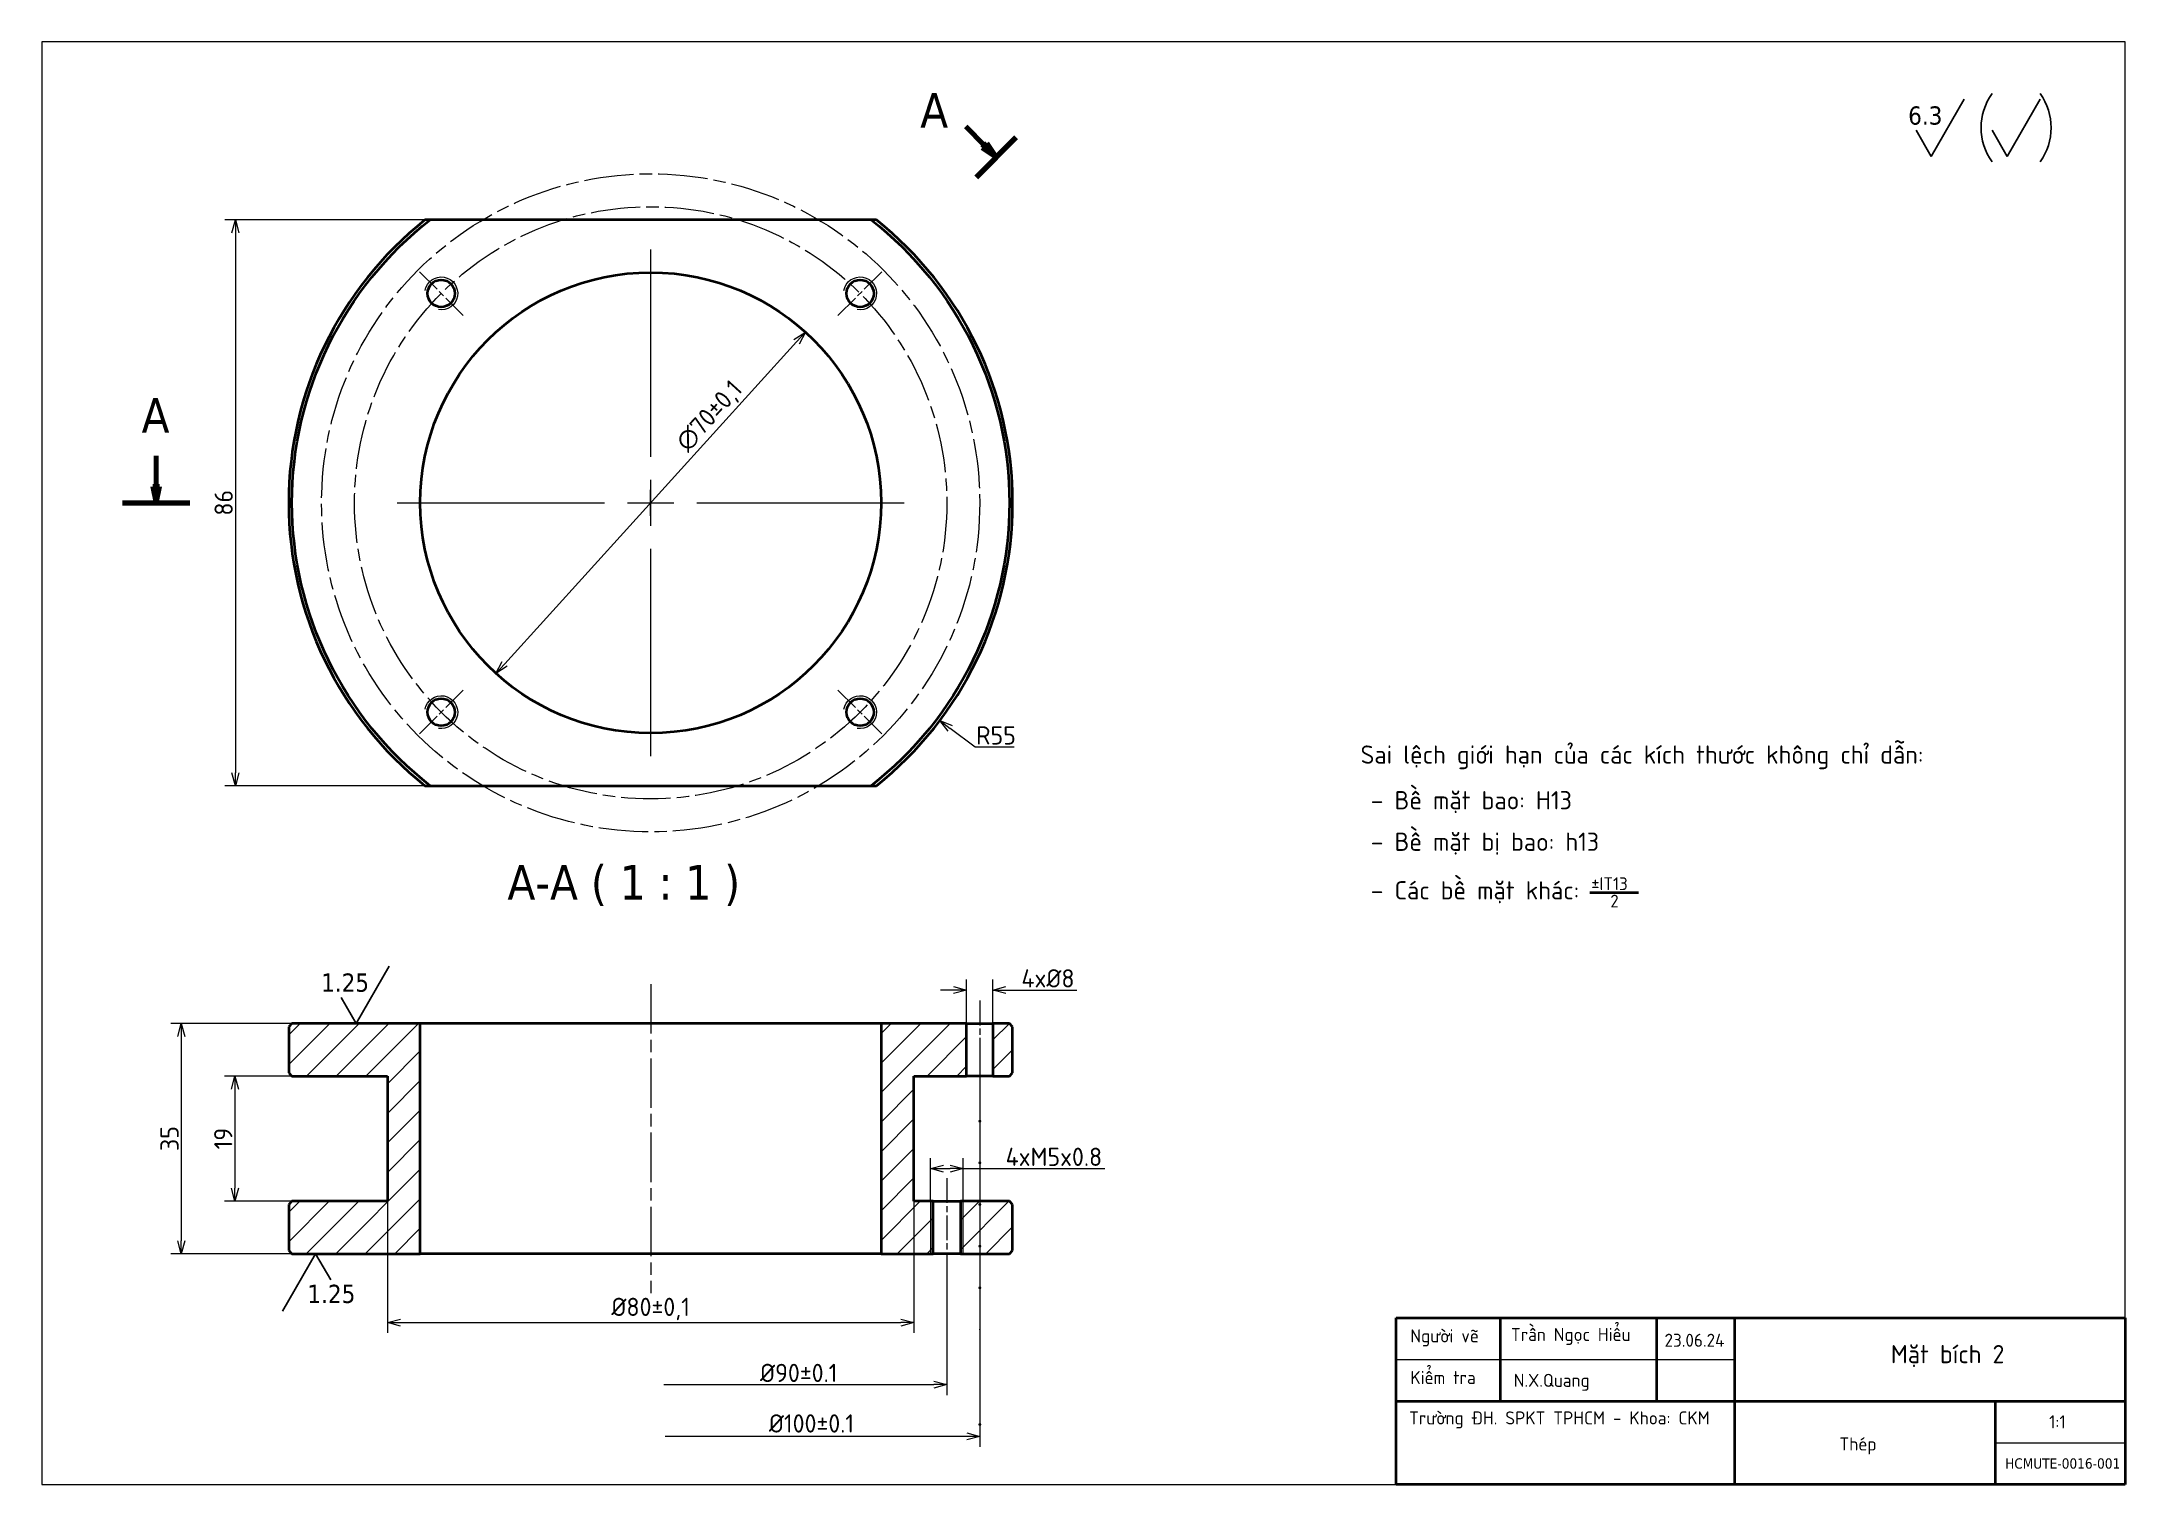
# Paper-space layout 'Sheet' of a CAD drawing. Header units: millimetres. Extents: x 21 to 421, y 20 to 297.
# The model-space entities are those that its viewports show. They can reach past a viewport. Long polylines and large blocks are cut down to what shows.
import ezdxf

# ---------------------------------------------------------------- set-up
doc = ezdxf.new("R2010")
doc.units = ezdxf.units.MM
for name, pattern in [('AM_ISO08W050', [18, 12, -1.5, 3, -1.5]), ('AM_ISO08W050x2', [9, 6, -0.75, 1.5, -0.75]), ('Chain', [13.68, 9.12, -1.14, 2.28, -1.14])]:
    doc.linetypes.add(name, pattern=pattern)
for name, color, linetype, lineweight in [('NetDam', 7, 'Continuous', 35), ('Netmanh', 5, 'Continuous', 13), ('Section Line (ISO)', 7, 'Chain', 70), ('Symbol (ISO)', 7, 'Continuous', 25), ('Visible Narrow (ISO)', 7, 'Continuous', 35)]:
    doc.layers.add(name, color=color, linetype=linetype, lineweight=lineweight)
doc.styles.add('Note Text (ISO)', font='tcvn+7284-2003r.ttf')
doc.dimstyles.new('Default (ISO)$0', dxfattribs={"dimtxt": 3.5, "dimasz": 2.5, "dimexe": 2, "dimexo": 0, "dimgap": 0.5, "dimtad": 1, "dimtxsty": 'Note Text (ISO)', "dimblk": 'OPEN30', "dimblk1": 'OPEN30', "dimblk2": 'OPEN90', "dimcen": 2.5, "dimclrd": 256, "dimclre": 256, "dimclrt": 256, "dimazin": 0, "dimtfac": 1, "dimtofl": 0, "dimtmove": 0, "dimatfit": 3, "dimldrblk": 'OPEN30', "dimfxl": 1, "dimtolj": 1, "dimtzin": 0, "dimlwd": -1, "dimlwe": -1, "dimarcsym": 0})
doc.dimstyles.new('Default (ISO)$3', dxfattribs={"dimtxt": 3.5, "dimasz": 2.5, "dimexe": 2, "dimexo": 0, "dimgap": 0.5, "dimtad": 1, "dimtxsty": 'Note Text (ISO)', "dimblk": 'OPEN30', "dimblk1": 'OPEN30', "dimblk2": 'OPEN90', "dimcen": 2.5, "dimclrd": 256, "dimclre": 256, "dimclrt": 256, "dimazin": 0, "dimtfac": 1, "dimtofl": 0, "dimtmove": 0, "dimatfit": 0, "dimldrblk": 'OPEN30', "dimfxl": 1, "dimtolj": 1, "dimtzin": 0, "dimlwd": -1, "dimlwe": -1, "dimarcsym": 0})
doc.dimstyles.new('Default (ISO)$4', dxfattribs={"dimtxt": 3.5, "dimasz": 2.5, "dimexe": 2, "dimexo": 0, "dimgap": 0.5, "dimtad": 1, "dimtih": 1, "dimtoh": 1, "dimtxsty": 'Note Text (ISO)', "dimblk": 'OPEN30', "dimblk1": 'OPEN30', "dimblk2": 'OPEN90', "dimcen": 2.5, "dimclrd": 256, "dimclre": 256, "dimclrt": 256, "dimazin": 0, "dimtfac": 1, "dimtofl": 0, "dimtmove": 0, "dimatfit": 3, "dimldrblk": 'OPEN30', "dimfxl": 1, "dimtolj": 1, "dimtzin": 0, "dimlwd": -1, "dimlwe": -1, "dimarcsym": 0})

# ---------------------------------------------------------------- blocks, each defined once
blk = doc.blocks.new('_Open30')
at = {"color": 0, "linetype": 'ByBlock', "lineweight": -2}
for p, q in [((-1, 0.27), (0, 0)), ((0, 0), (-1, -0.27)), ((0, 0), (-1, 0))]:
    blk.add_line(p, q, dxfattribs=at)
blk = doc.blocks.new('*D12')
at = {"layer": 'Defpoints', "color": 0, "linetype": 'ByBlock', "transparency": 16777216}
for p in [(167.76, 241.07), (108.37, 175.53)]:
    blk.add_point(p, dxfattribs=at)
at = {"layer": 'Netmanh', "linetype": 'Continuous', "transparency": 16777216}
blk.add_line((110.05, 177.39), (166.08, 239.22), dxfattribs=at)
at = {"layer": 'Netmanh', "linetype": 'ByBlock', "transparency": 16777216, "xscale": 2.5, "yscale": 2.5, "zscale": 2.5}
for p, rotation in [((167.76, 241.07), 47.81459848953649), ((108.37, 175.53), 227.8145984895365)]:
    blk.add_blockref('_Open30', p, dxfattribs=dict(at, rotation=rotation))
at = {"layer": 'Netmanh', "linetype": 'ByBlock', "transparency": 16777216, "insert": (149.52, 224.81), "char_height": 3.5, "attachment_point": 5, "rotation": 47.8146, "style": 'Note Text (ISO)'}
blk.add_mtext('\\A1;∅70±0,1', dxfattribs=at)
blk = doc.blocks.new('_Open90')
at = {"color": 0, "linetype": 'ByBlock', "lineweight": -2}
for p, q in [((0, 0), (-1, 0)), ((-0.5, 0.5), (0, 0)), ((0, 0), (-0.5, -0.5))]:
    blk.add_line(p, q, dxfattribs=at)
blk = doc.blocks.new('*D13')
at = {"layer": 'Defpoints', "color": 0, "linetype": 'ByBlock', "transparency": 16777216}
for p in [(138.06, 208.3), (193.57, 166.49)]:
    blk.add_point(p, dxfattribs=at)
at = {"layer": 'Netmanh', "linetype": 'ByBlock', "transparency": 16777216}
for p, q in [((135.56, 208.3), (140.56, 208.3)), ((138.06, 205.8), (138.06, 210.8))]:
    blk.add_line(p, q, dxfattribs=at)
at = {"layer": 'Netmanh', "linetype": 'Continuous', "transparency": 16777216}
for p, q in [((200.36, 161.38), (195.57, 164.99)), ((207.86, 161.38), (200.36, 161.38))]:
    blk.add_line(p, q, dxfattribs=at)
at = {"layer": 'Netmanh', "linetype": 'ByBlock', "transparency": 16777216, "xscale": 2.5, "yscale": 2.5, "zscale": 2.5, "rotation": 143.0103775374357}
blk.add_blockref('_Open30', (193.57, 166.49), dxfattribs=at)
at = {"layer": 'Netmanh', "linetype": 'ByBlock', "transparency": 16777216, "insert": (204.36, 163.63), "char_height": 3.5, "attachment_point": 5, "style": 'Note Text (ISO)'}
blk.add_mtext('\\A1;R55', dxfattribs=at)
blk = doc.blocks.new('*D14')
at = {"layer": 'Defpoints', "color": 0, "linetype": 'ByBlock', "transparency": 16777216}
for p in [(94.74, 262.63), (58.34, 153.97), (94.74, 153.97)]:
    blk.add_point(p, dxfattribs=at)
at = {"layer": 'Netmanh', "linetype": 'Continuous', "transparency": 16777216}
for p, q in [((94.74, 262.63), (56.34, 262.63)), ((58.34, 260.13), (58.34, 156.47)), ((94.74, 153.97), (56.34, 153.97))]:
    blk.add_line(p, q, dxfattribs=at)
at = {"layer": 'Netmanh', "linetype": 'ByBlock', "transparency": 16777216, "xscale": 2.5, "yscale": 2.5, "zscale": 2.5}
for p, rotation in [((58.34, 262.63), 90), ((58.34, 153.97), 270)]:
    blk.add_blockref('_Open30', p, dxfattribs=dict(at, rotation=rotation))
at = {"layer": 'Netmanh', "linetype": 'ByBlock', "transparency": 16777216, "insert": (56.09, 208.3), "char_height": 3.5, "attachment_point": 5, "rotation": 90, "style": 'Note Text (ISO)'}
blk.add_mtext('\\A1;86', dxfattribs=at)
blk = doc.blocks.new('*D15')
at = {"layer": 'Defpoints', "color": 0, "linetype": 'ByBlock', "transparency": 16777216}
for p in [(69.2, 108.33), (47.95, 64.11), (69.2, 64.11)]:
    blk.add_point(p, dxfattribs=at)
at = {"layer": 'Netmanh', "linetype": 'Continuous', "transparency": 16777216}
for p, q in [((69.2, 108.33), (45.95, 108.33)), ((47.95, 105.83), (47.95, 66.61)), ((69.2, 64.11), (45.95, 64.11))]:
    blk.add_line(p, q, dxfattribs=at)
at = {"layer": 'Netmanh', "linetype": 'ByBlock', "transparency": 16777216, "xscale": 2.5, "yscale": 2.5, "zscale": 2.5}
for p, rotation in [((47.95, 108.33), 90), ((47.95, 64.11), 270)]:
    blk.add_blockref('_Open30', p, dxfattribs=dict(at, rotation=rotation))
at = {"layer": 'Netmanh', "linetype": 'ByBlock', "transparency": 16777216, "insert": (45.7, 86.22), "char_height": 3.5, "width": 11.9, "attachment_point": 5, "rotation": 90, "style": 'Note Text (ISO)'}
blk.add_mtext('\\A1;35', dxfattribs=at)
blk = doc.blocks.new('*D16')
at = {"layer": 'Defpoints', "color": 0, "linetype": 'ByBlock', "transparency": 16777216}
for p in [(69.2, 98.22), (58.26, 74.21), (69.2, 74.21)]:
    blk.add_point(p, dxfattribs=at)
at = {"layer": 'Netmanh', "linetype": 'Continuous', "transparency": 16777216}
for p, q in [((69.2, 98.22), (56.26, 98.22)), ((58.26, 95.72), (58.26, 76.71)), ((69.2, 74.21), (56.26, 74.21))]:
    blk.add_line(p, q, dxfattribs=at)
at = {"layer": 'Netmanh', "linetype": 'ByBlock', "transparency": 16777216, "xscale": 2.5, "yscale": 2.5, "zscale": 2.5}
for p, rotation in [((58.26, 98.22), 90), ((58.26, 74.21), 270)]:
    blk.add_blockref('_Open30', p, dxfattribs=dict(at, rotation=rotation))
at = {"layer": 'Netmanh', "linetype": 'ByBlock', "transparency": 16777216, "insert": (56.01, 86.22), "char_height": 3.5, "attachment_point": 5, "rotation": 90, "style": 'Note Text (ISO)'}
blk.add_mtext('\\A1;19', dxfattribs=at)
blk = doc.blocks.new('*D17')
at = {"layer": 'Defpoints', "color": 0, "linetype": 'ByBlock', "transparency": 16777216}
for p in [(198.08, 80.47), (191.76, 74.21), (198.08, 74.21)]:
    blk.add_point(p, dxfattribs=at)
at = {"layer": 'Netmanh', "linetype": 'Continuous', "transparency": 16777216}
for p, q in [((191.76, 74.21), (191.76, 82.47)), ((194.26, 80.47), (195.58, 80.47)), ((198.08, 74.21), (198.08, 82.47)), ((198.08, 80.47), (225.24, 80.47))]:
    blk.add_line(p, q, dxfattribs=at)
at = {"layer": 'Netmanh', "linetype": 'ByBlock', "transparency": 16777216, "xscale": 2.5, "yscale": 2.5, "zscale": 2.5, "rotation": 180}
blk.add_blockref('_Open30', (191.76, 80.47), dxfattribs=at)
at = {"layer": 'Netmanh', "linetype": 'ByBlock', "transparency": 16777216, "xscale": 2.5, "yscale": 2.5, "zscale": 2.5}
blk.add_blockref('_Open30', (198.08, 80.47), dxfattribs=at)
at = {"layer": 'Netmanh', "linetype": 'ByBlock', "transparency": 16777216, "insert": (215.47, 82.72), "char_height": 3.5, "attachment_point": 5, "style": 'Note Text (ISO)'}
blk.add_mtext('\\A1;4xM5x0.8', dxfattribs=at)
blk = doc.blocks.new('*D18')
at = {"layer": 'Defpoints', "color": 0, "linetype": 'ByBlock', "transparency": 16777216}
for p in [(87.52, 74.21), (188.6, 74.21), (188.6, 50.9)]:
    blk.add_point(p, dxfattribs=at)
at = {"layer": 'Netmanh', "linetype": 'Continuous', "transparency": 16777216}
for p, q in [((87.52, 74.21), (87.52, 48.9)), ((188.6, 74.21), (188.6, 48.9)), ((90.02, 50.9), (186.1, 50.9))]:
    blk.add_line(p, q, dxfattribs=at)
at = {"layer": 'Netmanh', "linetype": 'ByBlock', "transparency": 16777216, "xscale": 2.5, "yscale": 2.5, "zscale": 2.5, "rotation": 180}
blk.add_blockref('_Open30', (87.52, 50.9), dxfattribs=at)
at = {"layer": 'Netmanh', "linetype": 'ByBlock', "transparency": 16777216, "xscale": 2.5, "yscale": 2.5, "zscale": 2.5}
blk.add_blockref('_Open30', (188.6, 50.9), dxfattribs=at)
at = {"layer": 'Netmanh', "linetype": 'ByBlock', "transparency": 16777216, "insert": (138.06, 53.5), "char_height": 3.5, "attachment_point": 5, "style": 'Note Text (ISO)'}
blk.add_mtext('\\A1;%%C80±0,1', dxfattribs=at)
blk = doc.blocks.new('*D19')
at = {"layer": 'Defpoints', "color": 0, "linetype": 'ByBlock', "transparency": 16777216}
for p in [(203.76, 114.74), (198.71, 108.33), (203.76, 108.33)]:
    blk.add_point(p, dxfattribs=at)
at = {"layer": 'Netmanh', "linetype": 'Continuous', "transparency": 16777216}
for p, q in [((198.71, 108.33), (198.71, 116.74)), ((203.76, 108.33), (203.76, 116.74)), ((196.21, 114.74), (193.71, 114.74)), ((206.26, 114.74), (219.91, 114.74))]:
    blk.add_line(p, q, dxfattribs=at)
at = {"layer": 'Netmanh', "linetype": 'ByBlock', "transparency": 16777216, "xscale": 2.5, "yscale": 2.5, "zscale": 2.5}
blk.add_blockref('_Open30', (198.71, 114.74), dxfattribs=at)
at = {"layer": 'Netmanh', "linetype": 'ByBlock', "transparency": 16777216, "xscale": 2.5, "yscale": 2.5, "zscale": 2.5, "rotation": 180}
blk.add_blockref('_Open30', (203.76, 114.74), dxfattribs=at)
at = {"layer": 'Netmanh', "linetype": 'ByBlock', "transparency": 16777216, "insert": (214.34, 116.99), "char_height": 3.5, "width": 19.6, "attachment_point": 5, "style": 'Note Text (ISO)'}
blk.add_mtext('\\A1;4x%%C8', dxfattribs=at)
blk = doc.blocks.new('*U9')
at = {"layer": 'Netmanh', "color": 0, "linetype": 'Continuous', "transparency": 16777216}
for p, q in [((0, 7), (0, 38.5)), ((0, -3.5), (0, 3.5)), ((-38.5, 0), (-7, 0)), ((-3.5, 0), (3.5, 0)), ((7, 0), (38.5, 0)), ((0, -38.5), (0, -7))]:
    blk.add_line(p, q, dxfattribs=at)

msp = doc.modelspace()

# ---------------------------------------------------------------- hatches: boundary and pattern name
at = {"layer": 'Netmanh', "linetype": 'ByBlock'}
h = msp.add_hatch(dxfattribs=at)
h.set_pattern_fill('ANSI31', color=5)
h.paths.add_polyline_path([(90.3, 139.39), (70.8, 139.39), (70.3, 138.89), (70.3, 131.89), (70.8, 131.39), (85.3, 131.39), (85.3, 112.39), (70.8, 112.39), (70.3, 111.89), (70.3, 104.89), (70.8, 104.39), (90.3, 104.39)])
h.paths.add_polyline_path([(173.3, 139.39), (160.3, 139.39), (160.3, 104.39), (167.8, 104.39), (167.8, 112.39), (165.3, 112.39), (165.3, 131.39), (173.3, 131.39)])
h.paths.add_polyline_path([(180.3, 138.89), (179.8, 139.39), (177.3, 139.39), (177.3, 131.39), (179.8, 131.39), (180.3, 131.89)])
h.paths.add_polyline_path([(168.23, 112.39), (167.8, 112.39), (167.8, 104.39), (168.23, 104.39)], flags=17)
h.paths.add_polyline_path([(172.8, 112.39), (172.36, 112.39), (172.36, 104.39), (172.8, 104.39)], flags=17)
h.paths.add_polyline_path([(180.3, 111.89), (179.8, 112.39), (172.8, 112.39), (172.8, 104.39), (179.8, 104.39), (180.3, 104.89)])
at = {"layer": 'Section Line (ISO)', "linetype": 'Continuous'}
for points in [[(175.69, 272.44), (177.81, 271.03), (176.4, 273.15)], [(49.68, 221.01), (50.18, 218.51), (50.68, 221.01)]]:
    msp.add_hatch(color=256, dxfattribs=at).paths.add_polyline_path(points)

# ---------------------------------------------------------------- linework, layer by layer
at = {"layer": 'NetDam'}
for p, q in [((158.78, 261.51), (91.81, 261.51)), ((91.81, 175.51), (158.78, 175.51)), ((70.8, 139.39), (70.3, 138.89)), ((90.3, 139.39), (70.8, 139.39)), ((125.3, 139.39), (90.3, 139.39)), ((90.3, 104.39), (90.3, 139.39)), ((160.3, 139.39), (125.3, 139.39)), ((160.3, 139.39), (160.3, 104.39)), ((173.3, 139.39), (160.3, 139.39)), ((173.3, 139.39), (177.3, 139.39)), ((173.3, 131.39), (173.3, 139.39)), ((177.3, 139.39), (177.3, 131.39)), ((179.8, 139.39), (177.3, 139.39)), ((180.3, 138.89), (179.8, 139.39)), ((70.3, 138.89), (70.3, 131.89)), ((180.3, 131.89), (180.3, 138.89)), ((70.3, 131.89), (70.8, 131.39)), ((70.8, 131.39), (85.3, 131.39)), ((85.3, 131.39), (85.3, 112.39)), ((165.3, 131.39), (173.3, 131.39)), ((165.3, 112.39), (165.3, 131.39)), ((177.3, 131.39), (173.3, 131.39)), ((177.3, 131.39), (179.8, 131.39)), ((179.8, 131.39), (180.3, 131.89)), ((70.8, 112.39), (70.3, 111.89)), ((70.3, 111.89), (70.3, 104.89)), ((85.3, 112.39), (70.8, 112.39)), ((168.23, 112.39), (165.3, 112.39)), ((168.23, 112.39), (172.36, 112.39)), ((168.23, 104.39), (168.23, 112.39)), ((172.36, 112.39), (172.36, 104.39)), ((179.8, 112.39), (172.36, 112.39)), ((180.3, 111.89), (179.8, 112.39)), ((180.3, 104.89), (180.3, 111.89)), ((70.3, 104.89), (70.8, 104.39)), ((179.8, 104.39), (180.3, 104.89)), ((70.8, 104.39), (90.3, 104.39)), ((125.3, 104.39), (90.3, 104.39)), ((160.3, 104.39), (125.3, 104.39)), ((160.3, 104.39), (168.23, 104.39)), ((172.36, 104.39), (168.23, 104.39)), ((172.36, 104.39), (179.8, 104.39))]:
    msp.add_line(p, q, dxfattribs=at)
for centre, radius in [((125.3, 218.51), 35), ((93.48, 250.33), 2.07), ((157.12, 250.33), 2.07), ((93.48, 186.69), 2.07), ((157.12, 186.69), 2.07)]:
    msp.add_circle(centre, radius, dxfattribs=at)
for start, end in [(128.5727, 231.4273), (308.5727, 51.4273)]:
    msp.add_arc((125.3, 218.51), 55, start, end, dxfattribs=at)
at = {"layer": 'NetDam', "extrusion": (0, 0, -1)}
for start, end in [(307.9087, 52.0913), (127.9087, 232.0913)]:
    msp.add_arc((-125.3, 218.51), 54.5, start, end, dxfattribs=at)
at = {"layer": 'NetDam'}
for points, weights in [([(91.81, 261.51), (91.41, 261.51), (91, 261.51)], [1, 1.00002721139, 1]), ([(159.59, 261.51), (159.18, 261.51), (158.78, 261.51)], [1, 1.00002721142, 1]), ([(91, 175.51), (91.41, 175.51), (91.81, 175.51)], [1, 1.00002721142, 1]), ([(158.78, 175.51), (159.18, 175.51), (159.59, 175.51)], [1, 1.00002721142, 1])]:
    msp.add_rational_spline(points, weights, degree=2, dxfattribs=at)
at = {"layer": 'Netmanh', "linetype": 'AM_ISO08W050x2'}
for p, q in [((96.83, 246.97), (90.12, 253.69)), ((153.76, 246.97), (160.47, 253.69)), ((96.83, 190.05), (90.12, 183.33)), ((153.76, 190.05), (160.47, 183.33)), ((175.32, 142.85), (175.32, 127.79)), ((170.3, 115.86), (170.3, 100.8))]:
    msp.add_line(p, q, dxfattribs=at)
at = {"layer": 'Netmanh', "linetype": 'AM_ISO08W050'}
msp.add_line((125.3, 145.36), (125.3, 98.41), dxfattribs=at)
at = {"layer": 'Netmanh'}
for p, q in [((167.8, 112.39), (167.8, 104.39)), ((172.8, 104.39), (172.8, 112.39))]:
    msp.add_line(p, q, dxfattribs=at)
at = {"layer": 'Netmanh', "linetype": 'AM_ISO08W050'}
for radius in [50, 45]:
    msp.add_circle((125.3, 218.51), radius, dxfattribs=at)
at = {"layer": 'Netmanh', "extrusion": (0, 0, -1)}
for centre in [(-93.48, 250.33), (-157.12, 250.33), (-93.48, 186.69), (-157.12, 186.69)]:
    msp.add_arc(centre, 2.5, 10, 280, dxfattribs=at)
at = {"layer": 'Section Line (ISO)', "linetype": 'Continuous'}
for p, q in [((173.16, 275.68), (176.04, 272.8)), ((176.4, 273.15), (175.69, 272.44)), ((175.69, 272.44), (177.81, 271.03)), ((176.04, 272.8), (177.81, 271.03)), ((177.81, 271.03), (176.4, 273.15)), ((50.18, 225.66), (50.18, 221.01)), ((50.68, 221.01), (49.68, 221.01)), ((49.68, 221.01), (50.18, 218.51)), ((50.18, 218.51), (50.68, 221.01)), ((50.18, 221.01), (50.18, 218.51))]:
    msp.add_line(p, q, dxfattribs=at)
at = {"layer": 'Section Line (ISO)', "linetype": 'Continuous', "lineweight": 140}
for p, q in [((174.79, 268.01), (180.83, 274.05)), ((45.07, 218.51), (55.3, 218.51))]:
    msp.add_line(p, q, dxfattribs=at)

# ---------------------------------------------------------------- block references
at = {"layer": 'Netmanh', "linetype": 'Continuous'}
msp.add_blockref('*U9', (125.3, 218.51), dxfattribs=at)

# ---------------------------------------------------------------- texts
at = {"layer": 'Section Line (ISO)', "char_height": 5.25, "attachment_point": 1}
for insert in [(166.26, 280.78), (47.95, 234.41)]:
    msp.add_mtext('\\fTahoma|b0|i0;\\W1.;A', dxfattribs=dict(at, insert=insert))
at = {"layer": 'Symbol (ISO)', "insert": (103.54, 163.45), "char_height": 5.25, "attachment_point": 1}
msp.add_mtext('\\fTahoma|b0|i0;\\W1.;A-A ( 1 : 1 )', dxfattribs=at)

psp = doc.layouts.new('Sheet')

# ---------------------------------------------------------------- linework, layer by layer
at = {"layer": 'NetDam', "linetype": 'Continuous', "lineweight": 35}
psp.add_line((318.361, 133.451), (327.714, 133.451), dxfattribs=at)
at = {"layer": 'NetDam'}
for p, q in [((281.158, 51.835), (421.158, 51.835)), ((281.158, 19.835), (281.158, 51.835)), ((301.158, 51.835), (301.158, 35.835)), ((331.158, 51.835), (331.158, 35.835)), ((346.158, 51.835), (346.158, 19.835)), ((421.158, 51.835), (421.158, 19.835)), ((281.158, 35.835), (421.158, 35.835)), ((396.158, 35.835), (396.158, 19.835)), ((421.158, 19.835), (281.158, 19.835))]:
    psp.add_line(p, q, dxfattribs=at)
at = {"layer": 'Netmanh', "linetype": 'ByBlock'}
psp.add_line((201.264, 102.889), (201.264, 29.036), dxfattribs=at)
at = {"layer": 'Netmanh', "linetype": 'Continuous'}
for p, q in [((194.919, 59.576), (194.919, 36.979)), ((140.563, 38.979), (192.419, 38.979)), ((201.264, 32.533), (201.264, 27.036)), ((198.764, 29.036), (140.835, 29.036))]:
    psp.add_line(p, q, dxfattribs=at)
at = {"layer": 'Netmanh'}
for p, q in [((281.158, 43.835), (346.158, 43.835)), ((396.158, 27.835), (421.158, 27.835))]:
    psp.add_line(p, q, dxfattribs=at)
at = {"layer": 'Netmanh', "linetype": 'ByBlock'}
psp.add_point((201.264, 49.594), dxfattribs=at)
at = {"layer": 'Symbol (ISO)'}
for p, q in [((383.889, 274.811), (390.24, 285.811)), ((398.463, 274.811), (404.814, 285.811)), ((381.002, 279.811), (383.889, 274.811)), ((395.577, 279.811), (398.463, 274.811)), ((81.523, 108.328), (87.874, 119.328)), ((78.636, 113.328), (81.523, 108.328)), ((73.75, 64.106), (67.399, 53.106)), ((76.637, 59.106), (73.75, 64.106))]:
    psp.add_line(p, q, dxfattribs=at)
for centre, start, end in [((404.741, 280.311), 144.44719, 215.55281), ((395.649, 280.311), 324.44719, 35.55281)]:
    psp.add_arc(centre, 11.265, start, end, dxfattribs=at)
at = {"layer": 'Visible Narrow (ISO)', "linetype": 'ByBlock'}
for p in [(201.264, 89.594), (201.264, 81.594), (201.264, 73.594), (201.264, 65.594), (201.264, 57.594), (201.264, 31.321)]:
    psp.add_point(p, dxfattribs=at)

# ---------------------------------------------------------------- block references
at = {"layer": 'Netmanh', "linetype": 'ByBlock', "xscale": 2.5, "yscale": 2.5, "zscale": 2.5}
for p in [(194.919, 38.979), (201.264, 29.036)]:
    psp.add_blockref('_Open30', p, dxfattribs=at)

# ---------------------------------------------------------------- texts
at = {"layer": 'NetDam', "attachment_point": 1}
for s, insert, char_height in [('{\\fTCVN 7284|b0|i0|c0|p34;Sai lệch giới hạn của các kích thước không chỉ dẫn:}', (274.353, 161.701), 3.5), ('{\\fTCVN 7284|b0|i0|c0|p34; – Bề mặt bao: H13}', (274.174, 152.939), 3.5), ('{\\fTCVN 7284|b0|i0|c0|p34; – Bề mặt bị bao: h13}', (274.174, 144.97), 3.5), ('{\\fTCVN 7284|b0|i0|c0|p34; – Các bề mặt khác: }', (274.174, 135.64), 3.5), ('{\\fTCVN 7284|b0|i0|c0|p34;±IT13}', (318.626, 136.387), 2.45), ('{\\fTCVN 7284|b0|i0|c0|p34;2}', (322.295, 133.042), 2.45), ('{\\fTCVN 7284|b0|i0|c0|p34;Người vẽ}', (283.908, 49.585), 2.5), ('{\\fTCVN 7284|b0|i0|c0|p34;Trần Ngọc Hiểu}', (303.217, 49.852), 2.5), ('{\\fTCVN 7284|b0|i0|c0|p34;23.06.24}', (332.702, 48.75), 2.5), ('{\\fTCVN 7284|b0|i0|c0|p34;Mặt bích 2}', (376.139, 46.585), 3.5), ('{\\fTCVN 7284|b0|i0|c0|p34;Kiểm tra}', (283.908, 41.585), 2.5), ('{\\fTCVN 7284|b0|i0|c0|p34;N.X.Quang}', (303.757, 41.054), 2.5), ('{\\fTCVN 7284|b0|i0|c0|p34;Trường ĐH. SPKT TPHCM - Khoa: CKM}', (283.656, 33.835), 2.5), ('{\\fTCVN 7284|b0|i0|c0|p34;1:1}', (406.532, 33.085), 2.5), ('{\\fTCVN 7284|b0|i0|c0|p34;Thép}', (366.268, 28.835), 2.5), ('{\\fTahoma|b0|i0|c0|p34;\\H0.79167x;HCMUTE-0016-001}', (398.09, 24.829), 2.5)]:
    psp.add_mtext(s, dxfattribs=dict(at, insert=insert, char_height=char_height))
at = {"layer": 'Netmanh', "linetype": 'ByBlock', "char_height": 3.5, "attachment_point": 5, "style": 'Note Text (ISO)'}
for s, insert in [('\\A1;%%C90%%P0.1', (166.491, 41.229)), ('\\A1;%%C100%%P0.1', (168.935, 31.525))]:
    psp.add_mtext(s, dxfattribs=dict(at, insert=insert))
at = {"layer": 'Symbol (ISO)', "char_height": 3.5, "attachment_point": 1}
for s, insert in [('\\fTahoma|b0|i0;\\W1.;6.3', (379.474, 284.409)), ('\\fTahoma|b0|i0;\\W1.;1.25', (74.809, 117.925)), ('\\fTahoma|b0|i0;\\W1.;1.25', (72.174, 58.156))]:
    psp.add_mtext(s, dxfattribs=dict(at, insert=insert))

# ---------------------------------------------------------------- dimensions: what is measured, and where the dimension line sits
at = {"layer": 'Netmanh', "linetype": 'ByBlock'}
for base, p1, p2, override, picture, middle in [((58.342, 153.972), (94.735, 262.631), (94.735, 153.972), {"dimgap": 0.5, "dimlfac": -0.791471, "dimtol": 0, "dimlim": 0, "dimtp": 0.1, "dimtm": 0.1, "dimtdec": 1}, '*D14', (56.092, 208.302)), ((47.952, 64.106), (69.204, 108.328), (69.204, 64.106), {"dimgap": 0.5, "dimlfac": -0.791471, "dimtol": 0, "dimlim": 0}, '*D15', (45.702, 86.217)), ((58.26, 74.214), (69.204, 98.22), (69.204, 74.214), {"dimgap": 0.5, "dimlfac": -0.791471, "dimtol": 0, "dimlim": 0, "dimtp": 0.1, "dimtm": 0.1, "dimtdec": 1}, '*D16', (56.01, 86.217))]:
    dim = psp.add_linear_dim(base=base, p1=p1, p2=p2, angle=90, dimstyle='Default (ISO)$0', override=override, dxfattribs=at)
    dim.commit()
    dim.dimension.update_dxf_attribs({"geometry": picture, "text_midpoint": middle})
dim = psp.add_diameter_dim_2p(p1=(108.367, 175.535), p2=(167.759, 241.069), dimstyle='Default (ISO)$3', override={"dimgap": 0.5, "dimlfac": -0.791471, "dimtol": 1, "dimlim": 0, "dimtp": 0.1, "dimtm": 0.1, "dimtdec": 1}, dxfattribs=at)
dim.commit()
dim.dimension.update_dxf_attribs({"geometry": '*D12', "text_midpoint": (151.445, 223.068), "dimtype": 163})
dim = psp.add_radius_dim(center=(138.063, 208.302), mpoint=(193.569, 166.491), dimstyle='Default (ISO)$4', override={"dimgap": 0.5, "dimlfac": -0.791471, "dimtol": 0, "dimlim": 0, "dimtp": 0.1, "dimtm": 0.1, "dimtdec": 1}, dxfattribs=at)
dim.commit()
dim.dimension.update_dxf_attribs({"geometry": '*D13', "text_midpoint": (204.358, 163.627)})
for base, p1, p2, text, override, picture, middle in [((203.764, 114.742), (198.71, 108.328), (203.764, 108.328), '<>x%%C8', {"dimlfac": -0.791471}, '*D19', (214.339, 116.992)), ((188.602, 50.896), (87.524, 74.214), (188.602, 74.214), '%%C<>', {"dimgap": 0.5, "dimlfac": -0.791471, "dimtol": 1, "dimlim": 0, "dimtp": 0.1, "dimtm": 0.1, "dimtdec": 1}, '*D18', (138.063, 53.496))]:
    dim = psp.add_linear_dim(base=base, p1=p1, p2=p2, text=text, dimstyle='Default (ISO)$0', override=override, dxfattribs=at)
    dim.commit()
    dim.dimension.update_dxf_attribs({"geometry": picture, "text_midpoint": middle})
dim = psp.add_linear_dim(base=(198.078, 80.471), p1=(191.761, 74.214), p2=(198.078, 74.214), text='4xM<>x0.8', dimstyle='Default (ISO)$0', override={"dimlfac": -0.791471}, dxfattribs=at)
dim.commit()
dim.dimension.update_dxf_attribs({"geometry": '*D17', "text_midpoint": (215.469, 80.471), "dimtype": 160})

# ---------------------------------------------------------------- viewports
at = {"layer": 'NetDam'}
psp.add_viewport(center=(221.158, 158.335), size=(400, 277), view_center_point=(191.063, 178.966), view_height=219.23747, dxfattribs=at)

doc.saveas('drawing.dxf')
